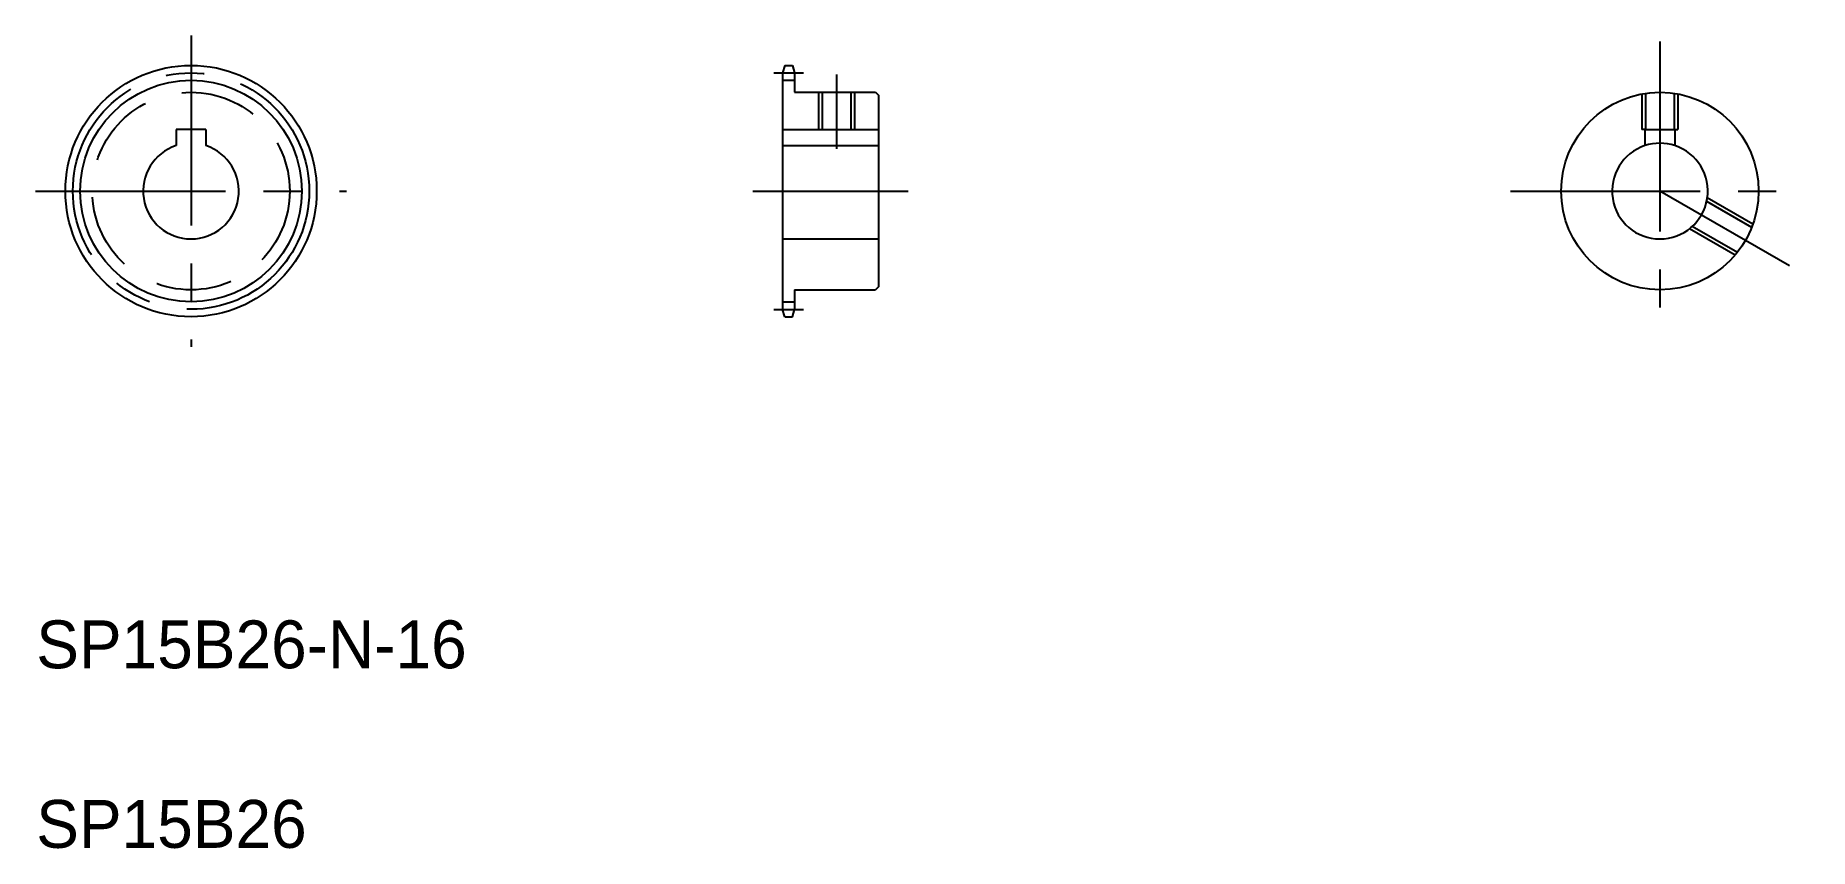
# Model space of a CAD drawing. Extents: x 104 to 401, y 100 to 236.
import ezdxf

# ---------------------------------------------------------------- set-up
doc = ezdxf.new("R2010")
doc.units = 0
doc.linetypes.add('CENTER', pattern=[50.8, 31.75, -6.35, 6.35, -6.35])
doc.linetypes.add('DASHED', pattern=[19.05, 12.7, -6.35])
doc.layers.get('0').update_dxf_attribs({"linetype": 'CONTINUOUS'})
doc.layers.add('CENTER', color=1, linetype='CENTER')

msp = doc.modelspace()

# ---------------------------------------------------------------- linework, layer by layer
at = {"color": 7, "linetype": 'CONTINUOUS'}
for p, q in [((229.26, 230.77), (228.92, 229.52)), ((228.92, 229.52), (228.92, 190.01)), ((229.26, 230.77), (230.59, 230.77)), ((230.59, 230.77), (230.92, 229.52)), ((230.92, 229.52), (230.92, 226.27)), ((228.92, 228.28), (230.92, 228.28)), ((230.92, 226.27), (244.42, 226.27)), ((235.52, 226.27), (235.52, 220.07)), ((240.32, 226.27), (240.32, 220.07)), ((244.42, 226.27), (244.92, 225.77)), ((244.92, 225.77), (244.92, 193.77)), ((127.53, 220.07), (127.53, 217.36)), ((132.53, 220.07), (127.53, 220.07)), ((132.53, 220.07), (132.53, 217.36)), ((228.92, 220.07), (244.92, 220.07)), ((373.05, 220.07), (373.05, 217.36)), ((373.05, 220.07), (378.05, 220.07)), ((378.05, 220.07), (378.05, 217.36)), ((228.92, 217.36), (244.92, 217.36)), ((244.92, 217.77), (244.92, 217.77)), ((244.92, 209.77), (244.92, 209.77)), ((228.92, 201.77), (244.92, 201.77)), ((230.92, 193.27), (244.42, 193.27)), ((230.92, 193.27), (230.92, 190.01)), ((244.92, 193.77), (244.42, 193.27)), ((228.92, 191.26), (230.92, 191.26)), ((229.26, 188.77), (228.92, 190.01)), ((230.59, 188.77), (230.92, 190.01)), ((229.26, 188.77), (230.59, 188.77))]:
    msp.add_line(p, q, dxfattribs=at)
at = {"color": 3, "linetype": 'CONTINUOUS'}
for p, q in [((234.92, 226.27), (234.92, 220.07)), ((240.92, 226.27), (240.92, 220.07))]:
    msp.add_line(p, q, dxfattribs=at)
at = {"color": 3, "linetype": 'DASHED'}
for p, q in [((372.55, 225.99), (372.55, 220.07)), ((373.15, 226.09), (373.15, 220.07)), ((377.95, 226.09), (377.95, 220.07)), ((378.55, 225.99), (378.55, 220.07)), ((373.05, 220.07), (372.55, 220.07)), ((378.05, 220.07), (378.55, 220.07)), ((390.89, 203.68), (383.36, 208.03)), ((391.1, 204.25), (383.47, 208.66)), ((388.1, 199.05), (380.47, 203.46)), ((388.49, 199.52), (380.96, 203.87))]:
    msp.add_line(p, q, dxfattribs=at)
at = {"color": 7, "linetype": 'CONTINUOUS'}
for centre, radius in [((130.03, 209.77), 21), ((375.55, 209.77), 16.5)]:
    msp.add_circle(centre, radius, dxfattribs=at)
at = {"color": 3, "linetype": 'CONTINUOUS'}
msp.add_circle((130.03, 209.77), 18.51, dxfattribs=at)
at = {"color": 3, "linetype": 'DASHED'}
msp.add_circle((130.03, 209.77), 16.5, dxfattribs=at)
at = {"color": 7, "linetype": 'CONTINUOUS'}
for centre in [(130.03, 209.77), (375.55, 209.77)]:
    msp.add_arc(centre, 8, 108.21, 71.79, dxfattribs=at)
at = {"color": 3, "linetype": 'CONTINUOUS'}
msp.add_arc((375.55, 209.77), 8, 71.79, 108.21, dxfattribs=at)
at = {"layer": 'CENTER', "color": 1, "linetype": 'CENTER'}
for p, q in [((130.03, 235.77), (130.03, 183.77)), ((375.55, 234.77), (375.55, 184.77)), ((227.42, 229.52), (232.42, 229.52)), ((237.92, 229.27), (237.92, 216.83)), ((104.03, 209.77), (156.03, 209.77)), ((223.92, 209.77), (249.92, 209.77)), ((350.55, 209.77), (400.55, 209.77)), ((397.2, 197.27), (375.55, 209.77)), ((227.42, 190.01), (232.42, 190.01))]:
    msp.add_line(p, q, dxfattribs=at)
msp.add_circle((130.03, 209.77), 19.75, dxfattribs=at)

# ---------------------------------------------------------------- texts
at = {"color": 7, "linetype": 'CONTINUOUS'}
for s, p in [('SP15B26-N-16', (104.16, 130.04)), ('SP15B26', (104.16, 100.04))]:
    msp.add_text(s, height=8, dxfattribs=at).set_placement(p)

doc.saveas('drawing.dxf')
